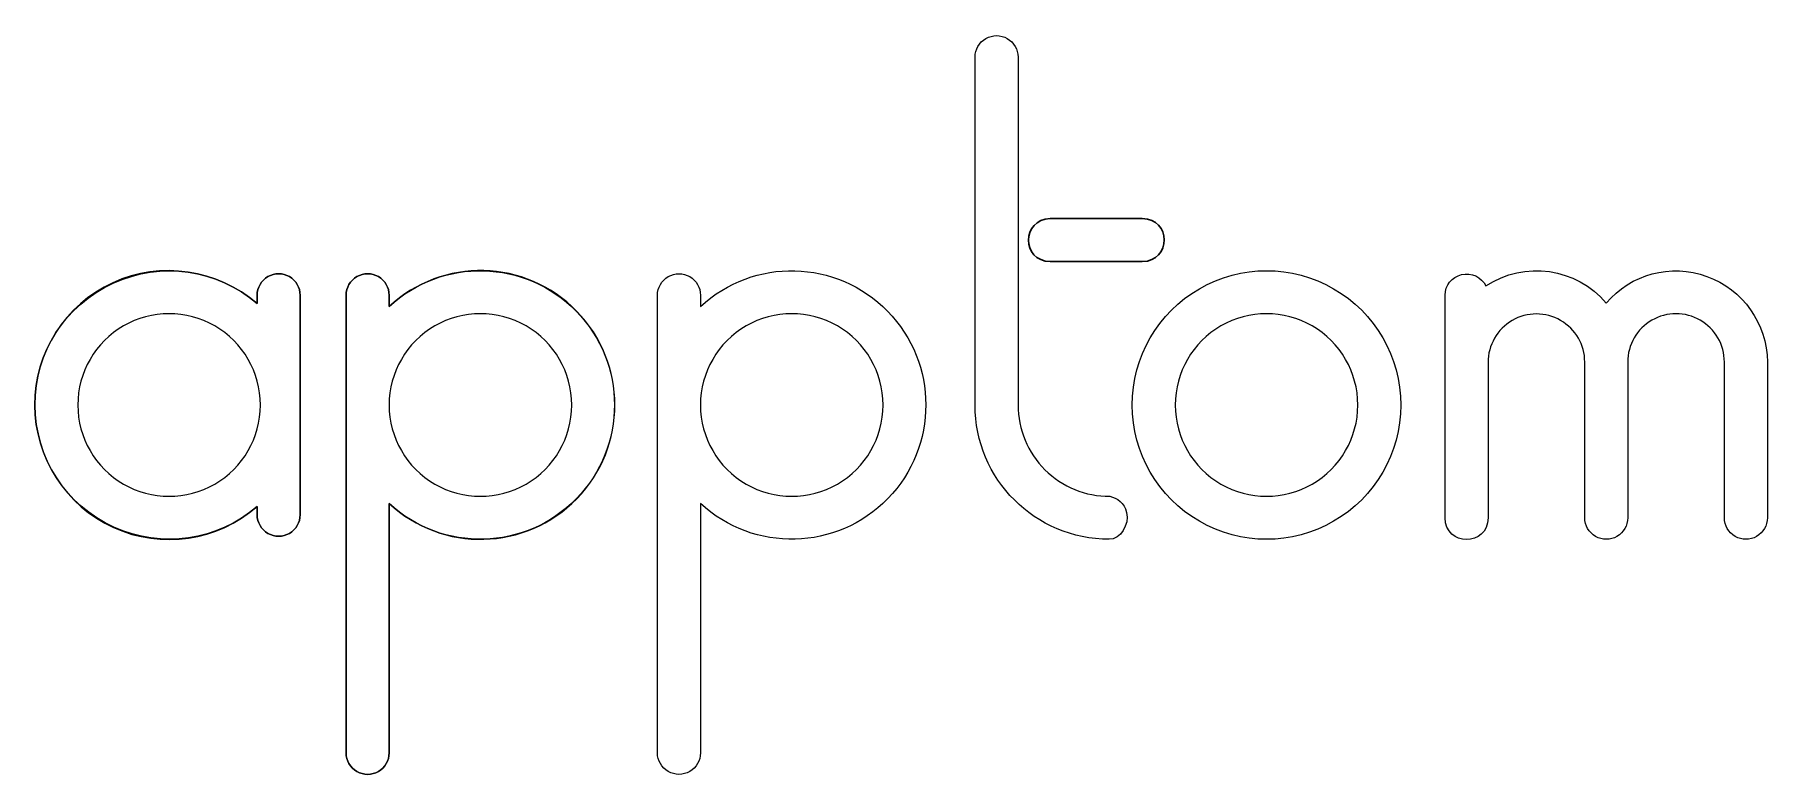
# Model space of a CAD drawing. Header units: centimetres. Extents: x -8.8 to 2, y -10.2 to -5.6.
import ezdxf

# ---------------------------------------------------------------- set-up
doc = ezdxf.new("R2010")
doc.units = ezdxf.units.CM
doc.header["$MEASUREMENT"] = 0
doc.layers.add('Layer 1', color=7, linetype='Continuous')

msp = doc.modelspace()

# ---------------------------------------------------------------- linework, layer by layer
at = {"layer": 'Layer 1', "color": 250, "lineweight": 9}
for points, knots in [([(-2.64541, -5.6949), (-2.64541, -5.64692), (-2.671, -5.60259), (-2.71255, -5.5786), (-2.71255, -5.5786), (-2.7541, -5.55461), (-2.80529, -5.55461), (-2.84684, -5.5786), (-2.84684, -5.5786), (-2.88839, -5.60259), (-2.91399, -5.64692), (-2.91399, -5.6949), (-2.91399, -5.6949), (-2.91399, -5.6949), (-2.91399, -7.29769), (-2.91399, -7.29769), (-2.91399, -7.29769), (-2.91399, -7.29769), (-2.91399, -7.86815), (-2.91399, -7.86815), (-2.91399, -7.86815), (-2.91366, -8.3318), (-2.53861, -8.70741), (-2.07495, -8.70712), (-2.07495, -8.70712), (-2.0067, -8.70925), (-1.9486, -8.61396), (-1.96684, -8.53913), (-1.96684, -8.53913), (-1.9818, -8.47771), (-2.02499, -8.45), (-2.07143, -8.43859), (-2.07143, -8.43859), (-2.22323, -8.43962), (-2.36918, -8.38007), (-2.47693, -8.27313), (-2.47693, -8.27313), (-2.58467, -8.16618), (-2.64531, -8.01995), (-2.64541, -7.86815), (-2.64541, -7.86815), (-2.64541, -7.13758), (-2.64541, -6.44755), (-2.64541, -5.6949)], [0, 0, 0, 0, 0.08333333, 0.08333333, 0.08333333, 0.08333333, 0.16666667, 0.16666667, 0.16666667, 0.16666667, 0.25, 0.25, 0.25, 0.25, 0.33333333, 0.33333333, 0.33333333, 0.33333333, 0.41666667, 0.41666667, 0.41666667, 0.41666667, 0.5, 0.5, 0.5, 0.5, 0.58333333, 0.58333333, 0.58333333, 0.58333333, 0.66666667, 0.66666667, 0.66666667, 0.66666667, 0.75, 0.75, 0.75, 0.75, 0.83333333, 0.83333333, 0.83333333, 0.83333333, 1, 1, 1, 1]), ([(-7.39983, -8.55362), (-7.39983, -8.55362), (-7.39983, -8.50163), (-7.39983, -8.50163), (-7.39983, -8.50163), (-7.64697, -8.71759), (-7.99743, -8.76937), (-8.29646, -8.63411), (-8.29646, -8.63411), (-8.59549, -8.49885), (-8.78802, -8.19634), (-8.78902, -7.86815), (-8.78902, -7.86815), (-8.79003, -7.53995), (-8.59932, -7.24139), (-8.30112, -7.1043), (-8.30112, -7.1043), (-8.00292, -6.96722), (-7.64828, -7.02022), (-7.39983, -7.23466), (-7.39983, -7.23466), (-7.39983, -7.23466), (-7.39983, -7.18267), (-7.39983, -7.18267), (-7.39983, -7.18267), (-7.39983, -7.13469), (-7.37424, -7.09036), (-7.33269, -7.06637), (-7.33269, -7.06637), (-7.29114, -7.04238), (-7.23995, -7.04238), (-7.1984, -7.06637), (-7.1984, -7.06637), (-7.15685, -7.09036), (-7.13125, -7.13469), (-7.13125, -7.18267), (-7.13125, -7.18267), (-7.13125, -7.18267), (-7.13125, -7.86815), (-7.13125, -7.86815), (-7.13125, -7.86815), (-7.13125, -7.86815), (-7.13125, -8.55362), (-7.13125, -8.55362), (-7.13125, -8.55362), (-7.13125, -8.6016), (-7.15685, -8.64593), (-7.1984, -8.66992), (-7.1984, -8.66992), (-7.23995, -8.69391), (-7.29114, -8.69391), (-7.33269, -8.66992), (-7.33269, -8.66992), (-7.37424, -8.64593), (-7.39983, -8.6016), (-7.39983, -8.55362)], [0, 0, 0, 0, 0.06666667, 0.06666667, 0.06666667, 0.06666667, 0.13333333, 0.13333333, 0.13333333, 0.13333333, 0.2, 0.2, 0.2, 0.2, 0.26666667, 0.26666667, 0.26666667, 0.26666667, 0.33333333, 0.33333333, 0.33333333, 0.33333333, 0.4, 0.4, 0.4, 0.4, 0.46666667, 0.46666667, 0.46666667, 0.46666667, 0.53333333, 0.53333333, 0.53333333, 0.53333333, 0.6, 0.6, 0.6, 0.6, 0.66666667, 0.66666667, 0.66666667, 0.66666667, 0.73333333, 0.73333333, 0.73333333, 0.73333333, 0.8, 0.8, 0.8, 0.8, 0.86666667, 0.86666667, 0.86666667, 0.86666667, 1, 1, 1, 1]), ([(-7.13125, -7.18267), (-7.13125, -7.18267), (-7.13125, -7.86815), (-7.13125, -7.86815), (-7.13125, -7.86815), (-7.13125, -7.86815), (-7.13125, -8.55362), (-7.13125, -8.55362), (-7.13125, -8.55362), (-7.13125, -8.6016), (-7.15685, -8.64593), (-7.1984, -8.66992), (-7.1984, -8.66992), (-7.23995, -8.69391), (-7.29114, -8.69391), (-7.33269, -8.66992), (-7.33269, -8.66992), (-7.37424, -8.64593), (-7.39983, -8.6016), (-7.39983, -8.55362), (-7.39983, -8.55362), (-7.39983, -8.55362), (-7.39983, -8.50163), (-7.39983, -8.50163), (-7.39983, -8.50163), (-7.64697, -8.71759), (-7.99743, -8.76937), (-8.29646, -8.63411), (-8.29646, -8.63411), (-8.59549, -8.49885), (-8.78802, -8.19634), (-8.78902, -7.86815), (-8.78902, -7.86815), (-8.79003, -7.53995), (-8.59932, -7.24139), (-8.30112, -7.1043), (-8.30112, -7.1043), (-8.00292, -6.96722), (-7.64828, -7.02022), (-7.39983, -7.23466), (-7.39983, -7.23466), (-7.39983, -7.23466), (-7.39983, -7.18267), (-7.39983, -7.18267), (-7.39983, -7.18267), (-7.39983, -7.13469), (-7.37424, -7.09036), (-7.33269, -7.06637), (-7.33269, -7.06637), (-7.29114, -7.04238), (-7.23995, -7.04238), (-7.1984, -7.06637), (-7.1984, -7.06637), (-7.15685, -7.09036), (-7.13125, -7.13469), (-7.13125, -7.18267)], [0, 0, 0, 0, 0.06666667, 0.06666667, 0.06666667, 0.06666667, 0.13333333, 0.13333333, 0.13333333, 0.13333333, 0.2, 0.2, 0.2, 0.2, 0.26666667, 0.26666667, 0.26666667, 0.26666667, 0.33333333, 0.33333333, 0.33333333, 0.33333333, 0.4, 0.4, 0.4, 0.4, 0.46666667, 0.46666667, 0.46666667, 0.46666667, 0.53333333, 0.53333333, 0.53333333, 0.53333333, 0.6, 0.6, 0.6, 0.6, 0.66666667, 0.66666667, 0.66666667, 0.66666667, 0.73333333, 0.73333333, 0.73333333, 0.73333333, 0.8, 0.8, 0.8, 0.8, 0.86666667, 0.86666667, 0.86666667, 0.86666667, 1, 1, 1, 1]), ([(-7.13125, -7.18267), (-7.13125, -7.13469), (-7.15685, -7.09036), (-7.1984, -7.06637), (-7.1984, -7.06637), (-7.23995, -7.04238), (-7.29114, -7.04238), (-7.33269, -7.06637), (-7.33269, -7.06637), (-7.37424, -7.09036), (-7.39983, -7.13469), (-7.39983, -7.18267), (-7.39983, -7.18267), (-7.39983, -7.18267), (-7.39983, -7.23466), (-7.39983, -7.23466), (-7.39983, -7.23466), (-7.64896, -7.01962), (-8.00071, -6.96983), (-8.29974, -7.10728), (-8.29974, -7.10728), (-8.59877, -7.24474), (-8.79002, -7.53904), (-8.78902, -7.86815), (-8.78902, -7.86815), (-8.78803, -8.19725), (-8.59497, -8.49548), (-8.29512, -8.63112), (-8.29512, -8.63112), (-7.99526, -8.76676), (-7.64766, -8.71818), (-7.39983, -8.50163), (-7.39983, -8.50163), (-7.39983, -8.50163), (-7.39983, -8.55362), (-7.39983, -8.55362), (-7.39983, -8.55362), (-7.39983, -8.6016), (-7.37424, -8.64593), (-7.33269, -8.66992), (-7.33269, -8.66992), (-7.29114, -8.69391), (-7.23995, -8.69391), (-7.1984, -8.66992), (-7.1984, -8.66992), (-7.15685, -8.64593), (-7.13125, -8.6016), (-7.13125, -8.55362), (-7.13125, -8.55362), (-7.13125, -8.55362), (-7.13125, -7.86815), (-7.13125, -7.86815), (-7.13125, -7.86815), (-7.13125, -7.86815), (-7.13125, -7.18267), (-7.13125, -7.18267)], [0, 0, 0, 0, 0.06666667, 0.06666667, 0.06666667, 0.06666667, 0.13333333, 0.13333333, 0.13333333, 0.13333333, 0.2, 0.2, 0.2, 0.2, 0.26666667, 0.26666667, 0.26666667, 0.26666667, 0.33333333, 0.33333333, 0.33333333, 0.33333333, 0.4, 0.4, 0.4, 0.4, 0.46666667, 0.46666667, 0.46666667, 0.46666667, 0.53333333, 0.53333333, 0.53333333, 0.53333333, 0.6, 0.6, 0.6, 0.6, 0.66666667, 0.66666667, 0.66666667, 0.66666667, 0.73333333, 0.73333333, 0.73333333, 0.73333333, 0.8, 0.8, 0.8, 0.8, 0.86666667, 0.86666667, 0.86666667, 0.86666667, 1, 1, 1, 1]), ([(-6.8438, -8.4386), (-6.8438, -8.4386), (-6.8438, -7.18267), (-6.8438, -7.18267), (-6.8438, -7.18267), (-6.8438, -7.13469), (-6.8182, -7.09036), (-6.77666, -7.06637), (-6.77666, -7.06637), (-6.73511, -7.04238), (-6.68391, -7.04238), (-6.64237, -7.06637), (-6.64237, -7.06637), (-6.60082, -7.09036), (-6.57522, -7.13469), (-6.57522, -7.18267), (-6.57522, -7.18267), (-6.57522, -7.18267), (-6.57522, -7.23466), (-6.57522, -7.23466), (-6.57522, -7.23466), (-6.57522, -7.23466), (-6.57522, -7.25288), (-6.57522, -7.25288), (-6.57522, -7.25288), (-6.24145, -6.94296), (-5.72146, -6.95568), (-5.40324, -7.28154), (-5.40324, -7.28154), (-5.08502, -7.6074), (-5.08464, -8.12755), (-5.40238, -8.45387), (-5.40238, -8.45387), (-5.72012, -8.7802), (-6.241, -8.79284), (-6.57522, -8.48342), (-6.57522, -8.48342), (-6.57522, -8.48342), (-6.57522, -10.04139), (-6.57522, -10.04139), (-6.57522, -10.04139), (-6.57522, -10.08937), (-6.60082, -10.1337), (-6.64237, -10.15769), (-6.64237, -10.15769), (-6.68391, -10.18168), (-6.73511, -10.18168), (-6.77666, -10.15769), (-6.77666, -10.15769), (-6.8182, -10.1337), (-6.8438, -10.08937), (-6.8438, -10.04139), (-6.8438, -10.04139), (-6.8438, -10.04139), (-6.8438, -8.4386), (-6.8438, -8.4386)], [0, 0, 0, 0, 0.06666667, 0.06666667, 0.06666667, 0.06666667, 0.13333333, 0.13333333, 0.13333333, 0.13333333, 0.2, 0.2, 0.2, 0.2, 0.26666667, 0.26666667, 0.26666667, 0.26666667, 0.33333333, 0.33333333, 0.33333333, 0.33333333, 0.4, 0.4, 0.4, 0.4, 0.46666667, 0.46666667, 0.46666667, 0.46666667, 0.53333333, 0.53333333, 0.53333333, 0.53333333, 0.6, 0.6, 0.6, 0.6, 0.66666667, 0.66666667, 0.66666667, 0.66666667, 0.73333333, 0.73333333, 0.73333333, 0.73333333, 0.8, 0.8, 0.8, 0.8, 0.86666667, 0.86666667, 0.86666667, 0.86666667, 1, 1, 1, 1]), ([(-6.57522, -7.25288), (-6.57522, -7.25288), (-6.57522, -7.23466), (-6.57522, -7.23466), (-6.57522, -7.23466), (-6.57522, -7.23466), (-6.57522, -7.18267), (-6.57522, -7.18267), (-6.57522, -7.18267), (-6.57522, -7.13469), (-6.60082, -7.09036), (-6.64237, -7.06637), (-6.64237, -7.06637), (-6.68391, -7.04238), (-6.73511, -7.04238), (-6.77666, -7.06637), (-6.77666, -7.06637), (-6.8182, -7.09036), (-6.8438, -7.13469), (-6.8438, -7.18267), (-6.8438, -7.18267), (-6.8438, -7.18267), (-6.8438, -8.4386), (-6.8438, -8.4386), (-6.8438, -8.4386), (-6.8438, -8.4386), (-6.8438, -10.04139), (-6.8438, -10.04139), (-6.8438, -10.04139), (-6.8438, -10.08937), (-6.8182, -10.1337), (-6.77666, -10.15769), (-6.77666, -10.15769), (-6.73511, -10.18168), (-6.68391, -10.18168), (-6.64237, -10.15769), (-6.64237, -10.15769), (-6.60082, -10.1337), (-6.57522, -10.08937), (-6.57522, -10.04139), (-6.57522, -10.04139), (-6.57522, -10.04139), (-6.57522, -8.48342), (-6.57522, -8.48342), (-6.57522, -8.48342), (-6.24145, -8.79242), (-5.72219, -8.77895), (-5.40488, -8.45307), (-5.40488, -8.45307), (-5.08757, -8.12719), (-5.08795, -7.60775), (-5.40574, -7.28234), (-5.40574, -7.28234), (-5.72353, -6.95692), (-6.24191, -6.94339), (-6.57522, -7.25288)], [0, 0, 0, 0, 0.06666667, 0.06666667, 0.06666667, 0.06666667, 0.13333333, 0.13333333, 0.13333333, 0.13333333, 0.2, 0.2, 0.2, 0.2, 0.26666667, 0.26666667, 0.26666667, 0.26666667, 0.33333333, 0.33333333, 0.33333333, 0.33333333, 0.4, 0.4, 0.4, 0.4, 0.46666667, 0.46666667, 0.46666667, 0.46666667, 0.53333333, 0.53333333, 0.53333333, 0.53333333, 0.6, 0.6, 0.6, 0.6, 0.66666667, 0.66666667, 0.66666667, 0.66666667, 0.73333333, 0.73333333, 0.73333333, 0.73333333, 0.8, 0.8, 0.8, 0.8, 0.86666667, 0.86666667, 0.86666667, 0.86666667, 1, 1, 1, 1]), ([(-4.6297, -7.25288), (-4.6297, -7.25288), (-4.6297, -7.23466), (-4.6297, -7.23466), (-4.6297, -7.23466), (-4.6297, -7.23466), (-4.6297, -7.18267), (-4.6297, -7.18267), (-4.6297, -7.18267), (-4.6297, -7.13469), (-4.6553, -7.09036), (-4.69685, -7.06637), (-4.69685, -7.06637), (-4.7384, -7.04238), (-4.78959, -7.04238), (-4.83114, -7.06637), (-4.83114, -7.06637), (-4.87269, -7.09036), (-4.89828, -7.13469), (-4.89828, -7.18267), (-4.89828, -7.18267), (-4.89828, -7.18267), (-4.89828, -8.4386), (-4.89828, -8.4386), (-4.89828, -8.4386), (-4.89828, -8.4386), (-4.89828, -10.04139), (-4.89828, -10.04139), (-4.89828, -10.04139), (-4.89828, -10.08937), (-4.87269, -10.1337), (-4.83114, -10.15769), (-4.83114, -10.15769), (-4.78959, -10.18168), (-4.7384, -10.18168), (-4.69685, -10.15769), (-4.69685, -10.15769), (-4.6553, -10.1337), (-4.6297, -10.08937), (-4.6297, -10.04139), (-4.6297, -10.04139), (-4.6297, -10.04139), (-4.6297, -8.48342), (-4.6297, -8.48342), (-4.6297, -8.48342), (-4.29594, -8.79242), (-3.77667, -8.77895), (-3.45936, -8.45307), (-3.45936, -8.45307), (-3.14205, -8.12719), (-3.14244, -7.60775), (-3.46022, -7.28234), (-3.46022, -7.28234), (-3.77801, -6.95692), (-4.29639, -6.94339), (-4.6297, -7.25288)], [0, 0, 0, 0, 0.06666667, 0.06666667, 0.06666667, 0.06666667, 0.13333333, 0.13333333, 0.13333333, 0.13333333, 0.2, 0.2, 0.2, 0.2, 0.26666667, 0.26666667, 0.26666667, 0.26666667, 0.33333333, 0.33333333, 0.33333333, 0.33333333, 0.4, 0.4, 0.4, 0.4, 0.46666667, 0.46666667, 0.46666667, 0.46666667, 0.53333333, 0.53333333, 0.53333333, 0.53333333, 0.6, 0.6, 0.6, 0.6, 0.66666667, 0.66666667, 0.66666667, 0.66666667, 0.73333333, 0.73333333, 0.73333333, 0.73333333, 0.8, 0.8, 0.8, 0.8, 0.86666667, 0.86666667, 0.86666667, 0.86666667, 1, 1, 1, 1]), ([(-1.93156, -7.86815), (-1.93156, -8.1679), (-1.77164, -8.44489), (-1.51204, -8.59477), (-1.51204, -8.59477), (-1.25245, -8.74465), (-0.93261, -8.74465), (-0.67301, -8.59477), (-0.67301, -8.59477), (-0.41341, -8.44489), (-0.2535, -8.1679), (-0.2535, -7.86815), (-0.2535, -7.86815), (-0.2535, -7.56839), (-0.41341, -7.2914), (-0.67301, -7.14152), (-0.67301, -7.14152), (-0.93261, -6.99164), (-1.25245, -6.99164), (-1.51204, -7.14152), (-1.51204, -7.14152), (-1.77164, -7.2914), (-1.93156, -7.56839), (-1.93156, -7.86815)], [0, 0, 0, 0, 0.14285714, 0.14285714, 0.14285714, 0.14285714, 0.28571429, 0.28571429, 0.28571429, 0.28571429, 0.42857143, 0.42857143, 0.42857143, 0.42857143, 0.57142857, 0.57142857, 0.57142857, 0.57142857, 0.71428571, 0.71428571, 0.71428571, 0.71428571, 1, 1, 1, 1]), ([(1.03015, -7.23231), (0.84321, -7.01069), (0.52029, -6.96411), (0.27871, -7.12444), (0.27871, -7.12444), (0.2508, -7.06814), (0.18765, -7.03863), (0.12656, -7.05334), (0.12656, -7.05334), (0.06546, -7.06804), (0.02266, -7.11986), (0.02342, -7.1827), (0.02342, -7.1827), (0.02342, -7.1827), (0.02342, -8.57293), (0.02342, -8.57293), (0.02342, -8.57293), (0.02338, -8.75187), (0.29038, -8.75563), (0.29199, -8.57289), (0.29199, -8.57289), (0.29199, -8.57289), (0.29194, -7.60287), (0.29194, -7.60287), (0.29194, -7.60287), (0.29141, -7.49463), (0.34885, -7.39438), (0.4425, -7.34011), (0.4425, -7.34011), (0.53616, -7.28583), (0.6517, -7.28583), (0.74535, -7.34011), (0.74535, -7.34011), (0.839, -7.39438), (0.89644, -7.49166), (0.89591, -7.5999), (0.89591, -7.5999), (0.89591, -7.5999), (0.89586, -8.57289), (0.89586, -8.57289), (0.89586, -8.57289), (0.89586, -8.62087), (0.92146, -8.6652), (0.96302, -8.68919), (0.96302, -8.68919), (1.00457, -8.71317), (1.05576, -8.71316), (1.09731, -8.68917), (1.09731, -8.68917), (1.13886, -8.66517), (1.16445, -8.62085), (1.16444, -8.57287), (1.16444, -8.57287), (1.16444, -8.57287), (1.16437, -7.59996), (1.16437, -7.59996), (1.16437, -7.59996), (1.16437, -7.49207), (1.22192, -7.39236), (1.31536, -7.33841), (1.31536, -7.33841), (1.4088, -7.28446), (1.52393, -7.28446), (1.61736, -7.33841), (1.61736, -7.33841), (1.7108, -7.39236), (1.76836, -7.49203), (1.76835, -7.59992), (1.76835, -7.59992), (1.76835, -7.59992), (1.7683, -8.57291), (1.7683, -8.57291), (1.7683, -8.57291), (1.76831, -8.62089), (1.79391, -8.66522), (1.83546, -8.6892), (1.83546, -8.6892), (1.87701, -8.71319), (1.92821, -8.71318), (1.96976, -8.68919), (1.96976, -8.68919), (2.0113, -8.66519), (2.03689, -8.62087), (2.03688, -8.57289), (2.03688, -8.57289), (2.03688, -8.57289), (2.03682, -7.59984), (2.03682, -7.59984), (2.03682, -7.59984), (2.03566, -7.35985), (1.88466, -7.14615), (1.65884, -7.06491), (1.65884, -7.06491), (1.43301, -6.98366), (1.18394, -7.04807), (1.03015, -7.23231)], [0, 0, 0, 0, 0.04, 0.04, 0.04, 0.04, 0.08, 0.08, 0.08, 0.08, 0.12, 0.12, 0.12, 0.12, 0.16, 0.16, 0.16, 0.16, 0.2, 0.2, 0.2, 0.2, 0.24, 0.24, 0.24, 0.24, 0.28, 0.28, 0.28, 0.28, 0.32, 0.32, 0.32, 0.32, 0.36, 0.36, 0.36, 0.36, 0.4, 0.4, 0.4, 0.4, 0.44, 0.44, 0.44, 0.44, 0.48, 0.48, 0.48, 0.48, 0.52, 0.52, 0.52, 0.52, 0.56, 0.56, 0.56, 0.56, 0.6, 0.6, 0.6, 0.6, 0.64, 0.64, 0.64, 0.64, 0.68, 0.68, 0.68, 0.68, 0.72, 0.72, 0.72, 0.72, 0.76, 0.76, 0.76, 0.76, 0.8, 0.8, 0.8, 0.8, 0.84, 0.84, 0.84, 0.84, 0.88, 0.88, 0.88, 0.88, 0.92, 0.92, 0.92, 0.92, 1, 1, 1, 1])]:
    msp.add_open_spline(points, degree=3, knots=knots, dxfattribs=at)
at = {"layer": 'Layer 1', "color": 242}
msp.add_open_spline([(-1.86861, -6.70373), (-1.86861, -6.70373), (-2.44376, -6.70373), (-2.44376, -6.70373), (-2.44376, -6.70373), (-2.62362, -6.70794), (-2.62654, -6.96846), (-2.44376, -6.97231), (-2.44376, -6.97231), (-2.25204, -6.97231), (-2.06033, -6.97231), (-1.86861, -6.97231), (-1.86861, -6.97231), (-1.68765, -6.97042), (-1.68726, -6.70175), (-1.86861, -6.70373)], degree=3, knots=[0, 0, 0, 0, 0.2, 0.2, 0.2, 0.2, 0.4, 0.4, 0.4, 0.4, 0.6, 0.6, 0.6, 0.6, 1, 1, 1, 1], dxfattribs=at)
at = {"layer": 'Layer 1', "color": 7, "lineweight": 9}
for points in [[(-7.37954, -7.86815), (-7.37954, -8.07195), (-7.48826, -8.26027), (-7.66476, -8.36217), (-7.66476, -8.36217), (-7.84126, -8.46408), (-8.05872, -8.46408), (-8.23522, -8.36217), (-8.23522, -8.36217), (-8.41172, -8.26027), (-8.52044, -8.07195), (-8.52044, -7.86815), (-8.52044, -7.86815), (-8.52044, -7.66434), (-8.41172, -7.47602), (-8.23522, -7.37412), (-8.23522, -7.37412), (-8.05872, -7.27222), (-7.84126, -7.27222), (-7.66476, -7.37412), (-7.66476, -7.37412), (-7.48826, -7.47602), (-7.37954, -7.66434), (-7.37954, -7.86815)], [(-7.37954, -7.86815), (-7.37954, -8.07195), (-7.48826, -8.26027), (-7.66476, -8.36217), (-7.66476, -8.36217), (-7.84126, -8.46408), (-8.05872, -8.46408), (-8.23522, -8.36217), (-8.23522, -8.36217), (-8.41172, -8.26027), (-8.52044, -8.07195), (-8.52044, -7.86815), (-8.52044, -7.86815), (-8.52044, -7.66434), (-8.41172, -7.47602), (-8.23522, -7.37412), (-8.23522, -7.37412), (-8.05872, -7.27222), (-7.84126, -7.27222), (-7.66476, -7.37412), (-7.66476, -7.37412), (-7.48826, -7.47602), (-7.37954, -7.66434), (-7.37954, -7.86815)], [(-5.43431, -7.86815), (-5.43431, -8.07195), (-5.54304, -8.26027), (-5.71954, -8.36217), (-5.71954, -8.36217), (-5.89604, -8.46408), (-6.1135, -8.46408), (-6.28999, -8.36217), (-6.28999, -8.36217), (-6.46649, -8.26027), (-6.57522, -8.07195), (-6.57522, -7.86815), (-6.57522, -7.86815), (-6.57522, -7.66434), (-6.46649, -7.47602), (-6.28999, -7.37412), (-6.28999, -7.37412), (-6.1135, -7.27222), (-5.89604, -7.27222), (-5.71954, -7.37412), (-5.71954, -7.37412), (-5.54304, -7.47602), (-5.43431, -7.66434), (-5.43431, -7.86815)], [(-3.4888, -7.86815), (-3.4888, -8.07195), (-3.59753, -8.26027), (-3.77402, -8.36217), (-3.77402, -8.36217), (-3.95052, -8.46408), (-4.16798, -8.46408), (-4.34448, -8.36217), (-4.34448, -8.36217), (-4.52098, -8.26027), (-4.6297, -8.07195), (-4.6297, -7.86815), (-4.6297, -7.86815), (-4.6297, -7.66434), (-4.52098, -7.47602), (-4.34448, -7.37412), (-4.34448, -7.37412), (-4.16798, -7.27222), (-3.95052, -7.27222), (-3.77402, -7.37412), (-3.77402, -7.37412), (-3.59753, -7.47602), (-3.4888, -7.66434), (-3.4888, -7.86815)], [(-0.52207, -7.86815), (-0.52207, -8.07195), (-0.6308, -8.26027), (-0.8073, -8.36217), (-0.8073, -8.36217), (-0.9838, -8.46408), (-1.20126, -8.46408), (-1.37775, -8.36217), (-1.37775, -8.36217), (-1.55425, -8.26027), (-1.66298, -8.07195), (-1.66298, -7.86815), (-1.66298, -7.86815), (-1.66298, -7.66434), (-1.55425, -7.47602), (-1.37775, -7.37412), (-1.37775, -7.37412), (-1.20126, -7.27222), (-0.9838, -7.27222), (-0.8073, -7.37412), (-0.8073, -7.37412), (-0.6308, -7.47602), (-0.52207, -7.66434), (-0.52207, -7.86815)]]:
    msp.add_open_spline(points, degree=3, knots=[0, 0, 0, 0, 0.14285714, 0.14285714, 0.14285714, 0.14285714, 0.28571429, 0.28571429, 0.28571429, 0.28571429, 0.42857143, 0.42857143, 0.42857143, 0.42857143, 0.57142857, 0.57142857, 0.57142857, 0.57142857, 0.71428571, 0.71428571, 0.71428571, 0.71428571, 1, 1, 1, 1], dxfattribs=at)

doc.saveas('drawing.dxf')
